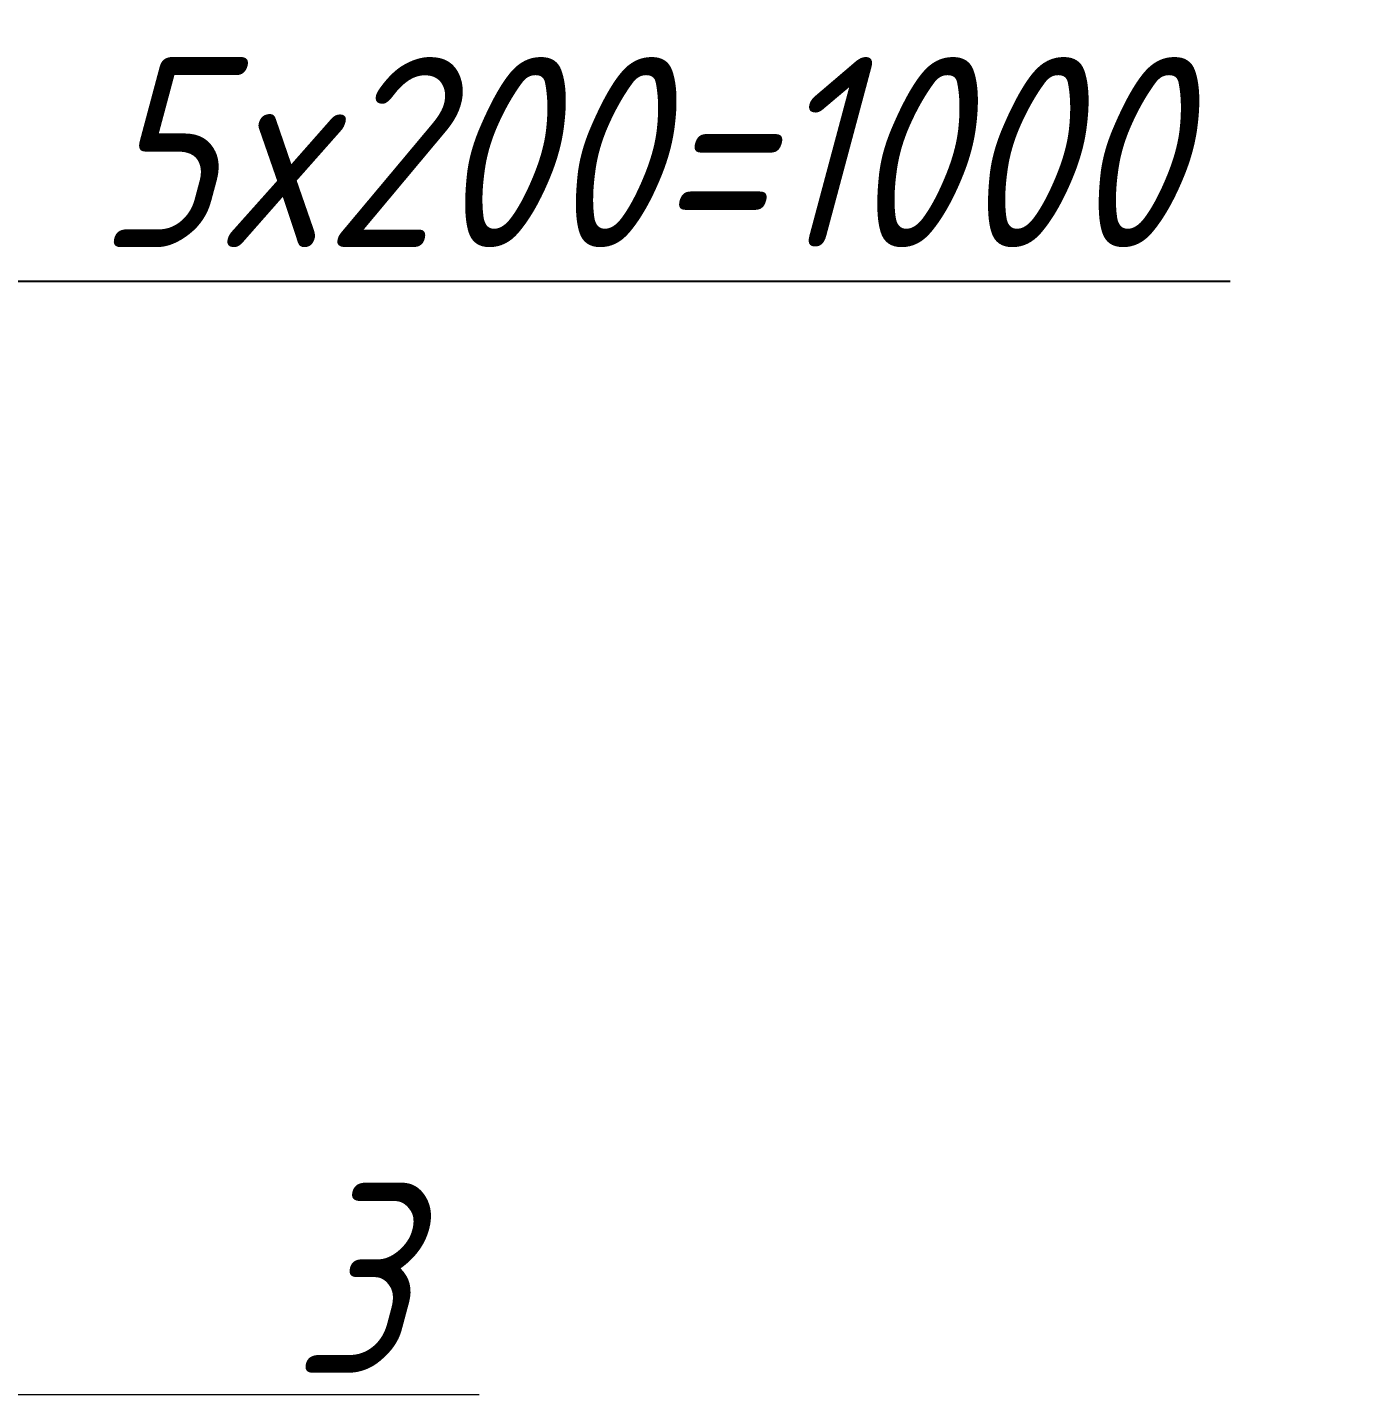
# Model space of a CAD drawing. Header units: millimetres. Extents: x -1004 to 900128, y -352756 to 107728.
# Drawn here: x 18936 to 21370, y -64614 to -62096 of the extents above; entities that cross this region are included whole.
import ezdxf

# ---------------------------------------------------------------- set-up
doc = ezdxf.new("R2010")
doc.units = ezdxf.units.MM
for name, color, linetype, lineweight in [('size', 45, 'Continuous', 20), ('text', 13, 'Continuous', 20), ('thin', 153, 'Continuous', 18)]:
    doc.layers.add(name, color=color, linetype=linetype, lineweight=lineweight)
doc.styles.add('Structures', font='isocpeur.ttf', dxfattribs={"width": 0.85, "oblique": 15})
doc.dimstyles.new('structures 3.5 50', dxfattribs={"dimtxt": 3.5, "dimasz": 2, "dimexe": 1.25, "dimexo": 0.625, "dimtad": 1, "dimlfac": 0.5, "dimtxsty": 'Structures', "dimblk": 'OBLIQUE', "dimcen": 2.5, "dimdle": 1.5, "dimadec": 0, "dimazin": 0, "dimtfac": 1, "dimtmove": 0, "dimatfit": 3, "dimfxl": 1, "dimarcsym": 0})

# ---------------------------------------------------------------- blocks, each defined once
blk = doc.blocks.new('_Oblique')
at = {"color": 0, "linetype": 'ByBlock', "lineweight": -2}
blk.add_line((-0.5, -0.5), (0.5, 0.5), dxfattribs=at)
blk = doc.blocks.new('*D461')
at = {"layer": 'Defpoints', "color": 0, "transparency": 16777216}
for p in [(18767.8, -62563.5), (16767.8, -63563.5), (18767.8, -63563.5)]:
    blk.add_point(p, dxfattribs=at)
at = {"layer": 'size', "color": 0, "lineweight": -2, "transparency": 16777216}
for p, q in [((16767.8, -63501), (16767.8, -62438.5)), ((18767.8, -63501), (18767.8, -62438.5)), ((16617.8, -62563.5), (18767.8, -62563.5)), ((18767.8, -62563.5), (21150.1, -62563.5))]:
    blk.add_line(p, q, dxfattribs=at)
at = {"layer": 'size', "color": 0, "lineweight": -2, "transparency": 16777216, "xscale": 200, "yscale": 200, "zscale": 200, "rotation": 180}
blk.add_blockref('_Oblique', (16767.8, -62563.5), dxfattribs=at)
at = {"layer": 'size', "color": 0, "lineweight": -2, "transparency": 16777216, "xscale": 200, "yscale": 200, "zscale": 200}
blk.add_blockref('_Oblique', (18767.8, -62563.5), dxfattribs=at)
at = {"layer": 'size', "color": 0, "transparency": 16777216, "insert": (20058.9, -62326), "char_height": 350, "attachment_point": 5, "style": 'Structures'}
blk.add_mtext('5x200=1000', dxfattribs=at)

msp = doc.modelspace()

# ---------------------------------------------------------------- linework, layer by layer
at = {"layer": 'thin'}
msp.add_line((16767.799, -64613.549), (19767.799, -64613.549), dxfattribs=at)

# ---------------------------------------------------------------- texts
at = {"layer": 'text', "insert": (19527.273, -64399.457), "char_height": 350, "width": 793.67855, "attachment_point": 5, "style": 'Structures'}
msp.add_mtext('3', dxfattribs=at)

# ---------------------------------------------------------------- dimensions: what is measured, and where the dimension line sits
at = {"layer": 'size'}
dim = msp.add_linear_dim(base=(18767.799, -62563.549), p1=(16767.799, -63563.549), p2=(18767.799, -63563.549), text='5x200=<>', dimstyle='structures 3.5 50', dxfattribs=at)
dim.commit()
dim.dimension.update_dxf_attribs({"geometry": '*D461', "text_midpoint": (20058.94, -62326.049)})

doc.saveas('drawing.dxf')
